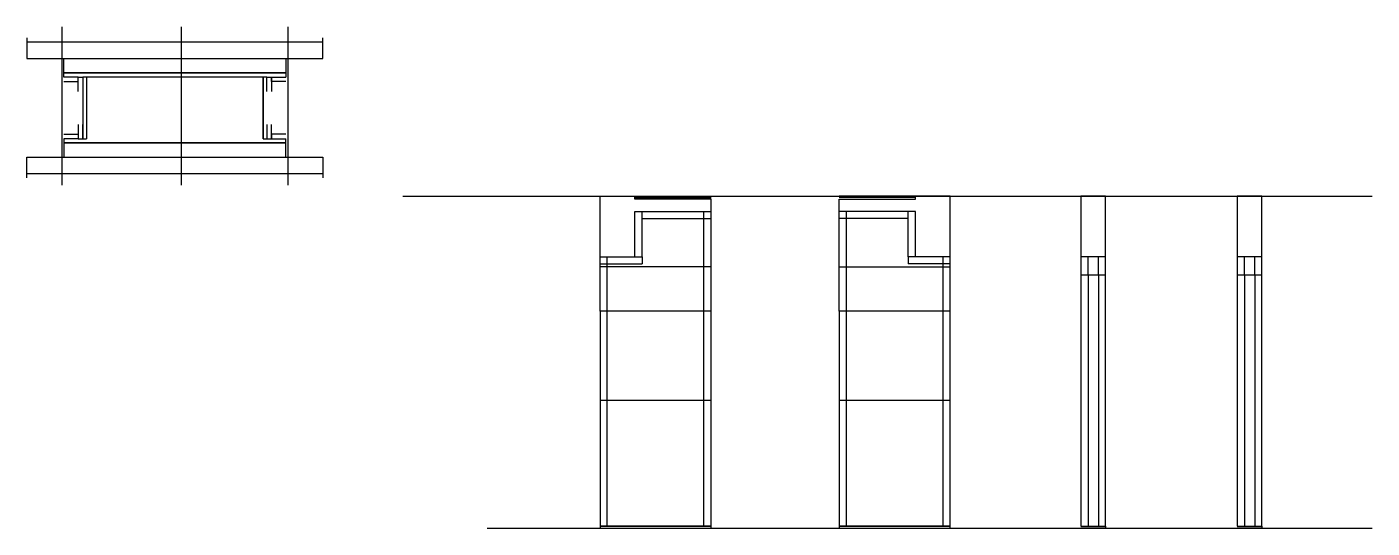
# Model space of a CAD drawing. Header units: metres. Extents: x 5091 to 6400, y 6238 to 6725.
import ezdxf

# ---------------------------------------------------------------- set-up
doc = ezdxf.new("R2010")
doc.units = ezdxf.units.M
for name, color, linetype in [('CHAPA', 7, 'Continuous'), ('COTA', 7, 'Continuous'), ('Hachura', 7, 'Continuous'), ('Madeira', 7, 'Continuous'), ('Nível', 7, 'Continuous'), ('Painéis', 7, 'Continuous'), ('Perfil Metálico', 7, 'Continuous'), ('SARR_2.2x7', 7, 'Continuous'), ('SARR_EDITAR', 7, 'Continuous'), ('SARRAFO', 7, 'Continuous')]:
    doc.layers.add(name, color=color, linetype=linetype)

msp = doc.modelspace()

# ---------------------------------------------------------------- linework, layer by layer
at = {"layer": 'CHAPA', "color": 7, "lineweight": 25}
for points in [[(5127.4, 6676.7), (5127.4, 6680.7), (5343.4, 6680.7), (5343.4, 6676.7)], [(5127.4, 6676.7), (5127.4, 6680.7), (5343.4, 6680.7), (5343.4, 6676.7)], [(5149.4, 6676.7), (5145.8, 6676.7), (5145.8, 6616.7), (5149.4, 6616.7)], [(5149.4, 6676.7), (5145.8, 6676.7), (5145.8, 6616.7), (5149.4, 6616.7)], [(5325, 6676.7), (5321.4, 6676.7), (5321.4, 6616.7), (5325, 6616.7)], [(5325, 6676.7), (5321.4, 6676.7), (5321.4, 6616.7), (5325, 6616.7)], [(5127.4, 6616.7), (5127.4, 6612.7), (5343.4, 6612.7), (5343.4, 6616.7)], [(5127.4, 6616.7), (5127.4, 6612.7), (5343.4, 6612.7), (5343.4, 6616.7)]]:
    msp.add_lwpolyline(points, dxfattribs=at)
at = {"layer": 'COTA', "color": 7, "lineweight": 25}
for p, q in [((5649, 6502), (5649, 6561)), ((5649, 6561), (5683, 6561)), ((5757, 6546), (5757, 6558)), ((5881.8, 6546), (5881.8, 6558)), ((5989.8, 6561), (5955.8, 6561)), ((5989.8, 6502), (5989.8, 6561))]:
    msp.add_line(p, q, dxfattribs=at)
for points in [[(6140.9, 6502), (6140.9, 6561), (6116.9, 6561), (6116.9, 6502)], [(6293, 6502), (6293, 6561), (6269, 6561), (6269, 6502)]]:
    msp.add_lwpolyline(points, dxfattribs=at)
at = {"layer": 'Hachura', "color": 7, "lineweight": 25}
for p, q in [((5125.4, 6725.5), (5125.4, 6571.7)), ((5241.4, 6725.5), (5241.4, 6571.7)), ((5345.4, 6725.5), (5345.4, 6571.7))]:
    msp.add_line(p, q, dxfattribs=at)
at = {"layer": 'Madeira', "color": 7, "lineweight": 25}
for points in [[(5343.4, 6694.7), (5343.4, 6680.7), (5127.4, 6680.7), (5127.4, 6694.7)], [(5343.4, 6598.7), (5343.4, 6612.7), (5127.4, 6612.7), (5127.4, 6598.7)]]:
    msp.add_lwpolyline(points, dxfattribs=at)
at = {"layer": 'Nível', "color": 7, "lineweight": 25}
for p, q in [((5457.2, 6561), (6400.2, 6561)), ((5539.2, 6238), (6400.2, 6238))]:
    msp.add_line(p, q, dxfattribs=at)
at = {"layer": 'Painéis', "color": 7, "lineweight": 25}
for p, q in [((5683, 6546), (5757, 6546)), ((5683, 6502), (5683, 6546)), ((5757, 6449), (5757, 6546)), ((5955.8, 6546), (5881.8, 6546)), ((5881.8, 6449), (5881.8, 6546)), ((5955.8, 6502), (5955.8, 6546)), ((5649, 6502), (5683, 6502)), ((5649, 6449), (5649, 6502)), ((5757, 6492), (5649, 6492)), ((5881.8, 6492), (5989.8, 6492)), ((5989.8, 6502), (5955.8, 6502)), ((5989.8, 6449), (5989.8, 6502)), ((6116.9, 6502), (6116.9, 6240)), ((6140.9, 6502), (6116.9, 6502)), ((6140.9, 6240), (6140.9, 6502)), ((6269, 6502), (6269, 6240)), ((6293, 6502), (6269, 6502)), ((6293, 6240), (6293, 6502)), ((6140.9, 6484), (6116.9, 6484)), ((6293, 6484), (6269, 6484)), ((5649, 6449), (5649, 6238)), ((5757, 6449), (5649, 6449)), ((5757, 6238), (5757, 6449)), ((5881.8, 6449), (5881.8, 6238)), ((5989.8, 6449), (5881.8, 6449)), ((5989.8, 6238), (5989.8, 6449)), ((5757, 6362), (5649, 6362)), ((5989.8, 6362), (5881.8, 6362)), ((5649, 6240), (5757, 6240)), ((5881.8, 6240), (5989.8, 6240)), ((6116.9, 6240), (6140.9, 6240)), ((6269, 6240), (6293, 6240))]:
    msp.add_line(p, q, dxfattribs=at)
for points in [[(5321.4, 6616.7), (5321.4, 6676.7), (5149.4, 6676.7), (5149.4, 6616.7)], [(5757, 6558), (5683, 6558), (5683, 6561), (5757, 6561)], [(5881.8, 6558), (5955.8, 6558), (5955.8, 6561), (5881.8, 6561)], [(5757, 6240), (5649, 6240), (5649, 6238), (5757, 6238)], [(5989.8, 6240), (5881.8, 6240), (5881.8, 6238), (5989.8, 6238)], [(6116.9, 6240), (6140.9, 6240), (6140.9, 6238), (6116.9, 6238)], [(6269, 6240), (6293, 6240), (6293, 6238), (6269, 6238)]]:
    msp.add_lwpolyline(points, dxfattribs=at)
at = {"layer": 'Perfil Metálico', "color": 7, "lineweight": 25}
for points in [[(5091.4, 6714.7), (5091.4, 6694.7), (5379.4, 6694.7), (5379.4, 6714.7)], [(5379.4, 6698.7), (5379.4, 6710.7), (5091.4, 6710.7), (5091.4, 6698.7)], [(5091.4, 6578.7), (5091.4, 6598.7), (5379.4, 6598.7), (5379.4, 6578.7)], [(5379.4, 6594.7), (5379.4, 6582.7), (5091.4, 6582.7), (5091.4, 6594.7)]]:
    msp.add_lwpolyline(points, dxfattribs=at)
at = {"layer": 'SARR_2.2x7', "color": 7, "lineweight": 25}
for p, q in [((5690, 6502), (5690, 6546)), ((5750, 6449), (5750, 6546)), ((5888.8, 6449), (5888.8, 6546)), ((5948.8, 6502), (5948.8, 6546)), ((5690, 6539), (5757, 6539)), ((5948.8, 6539), (5881.8, 6539)), ((5649, 6495), (5690, 6495)), ((5656, 6449), (5656, 6502)), ((5683, 6502), (5690, 6502)), ((5690, 6502), (5690, 6495)), ((5955.8, 6502), (5948.8, 6502)), ((5948.8, 6502), (5948.8, 6495)), ((5989.8, 6495), (5948.8, 6495)), ((5982.8, 6449), (5982.8, 6502)), ((6123.9, 6484), (6123.9, 6502)), ((6133.9, 6484), (6133.9, 6502)), ((6276, 6484), (6276, 6502)), ((6286, 6484), (6286, 6502)), ((6123.9, 6484), (6123.9, 6484)), ((6123.9, 6484), (6123.9, 6240)), ((6133.9, 6484), (6133.9, 6484)), ((6133.9, 6484), (6133.9, 6240)), ((6276, 6484), (6276, 6484)), ((6276, 6484), (6276, 6240)), ((6286, 6484), (6286, 6484)), ((6286, 6484), (6286, 6240)), ((5656, 6362), (5656, 6449)), ((5750, 6362), (5750, 6449)), ((5888.8, 6362), (5888.8, 6449)), ((5982.8, 6362), (5982.8, 6449)), ((5656, 6240), (5656, 6362)), ((5750, 6240), (5750, 6362)), ((5888.8, 6240), (5888.8, 6362)), ((5982.8, 6240), (5982.8, 6362)), ((5656, 6240), (5656, 6240)), ((5750, 6240), (5750, 6240)), ((5888.8, 6240), (5888.8, 6240)), ((5982.8, 6240), (5982.8, 6240))]:
    msp.add_line(p, q, dxfattribs=at)
at = {"layer": 'SARR_EDITAR', "color": 7, "lineweight": 25}
for p, q in [((5683, 6559.5), (5757, 6559.5)), ((5955.8, 6559.5), (5881.8, 6559.5))]:
    msp.add_line(p, q, dxfattribs=at)
at = {"layer": 'SARRAFO', "color": 7, "lineweight": 25}
for points in [[(5127.4, 6672.3), (5141.4, 6672.3), (5141.4, 6676.7), (5127.4, 6676.7)], [(5141.4, 6662.7), (5141.4, 6676.7), (5145.8, 6676.7), (5145.8, 6662.7)], [(5325, 6662.7), (5325, 6676.7), (5329.4, 6676.7), (5329.4, 6662.7)], [(5343.4, 6672.3), (5329.4, 6672.3), (5329.4, 6676.7), (5343.4, 6676.7)], [(5141.4, 6630.7), (5141.4, 6616.7), (5145.8, 6616.7), (5145.8, 6630.7)], [(5325, 6630.7), (5325, 6616.7), (5329.4, 6616.7), (5329.4, 6630.7)], [(5127.4, 6621.1), (5141.4, 6621.1), (5141.4, 6616.7), (5127.4, 6616.7)], [(5343.4, 6621.1), (5329.4, 6621.1), (5329.4, 6616.7), (5343.4, 6616.7)]]:
    msp.add_lwpolyline(points, dxfattribs=at)

doc.saveas('drawing.dxf')
